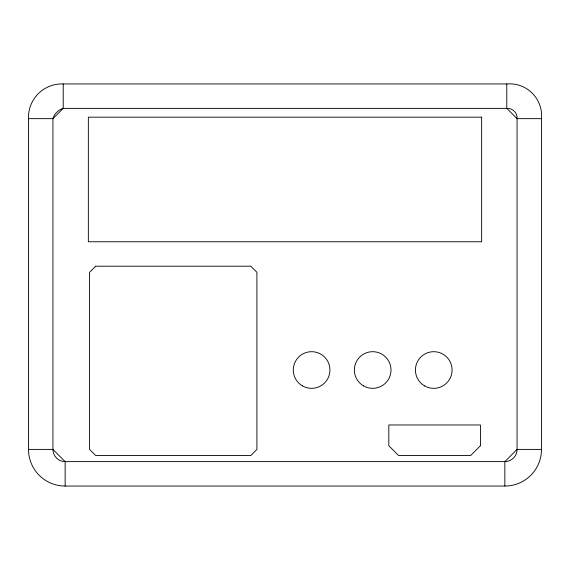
<?xml version="1.0" encoding="UTF-8"?>
<svg xmlns="http://www.w3.org/2000/svg" width="570" height="570" viewBox="0 0 570 570"><rect width="100%" height="100%" fill="white"/><g stroke="black" fill="none" stroke-linecap="round" stroke-linejoin="round"><path stroke-width="0.85" d="M63.206 83.947L506.794 83.947A32.02 32.02 0 0 1 541.5 118.653L541.5 449.409A36.644 36.644 0 0 1 504.856 486.053L65.144 486.053A36.644 36.644 0 0 1 28.5 449.409L28.5 118.653A33.423 33.423 0 0 1 63.206 83.947L63.206 108.378L52.932 118.653L52.932 449.409A12.212 12.205 45 0 0 65.144 461.622L504.856 461.622A12.212 12.177 -45 0 0 517.068 449.409L517.068 118.653L506.794 108.378L63.206 108.378A9.897 5.579 -45 0 0 52.932 118.653L28.5 118.653M541.5 118.653L517.068 118.653A9.483 9.284 45 0 0 506.794 108.378L506.794 83.947M28.5 449.409L52.932 449.409L65.144 461.622L65.144 486.053M541.5 449.409L517.068 449.409L504.856 461.622L504.856 486.053M95.682 266.197L89.568 272.303L89.568 449.409L95.682 455.516L250.8 455.516L256.906 449.409L256.906 272.303L250.8 266.197L95.682 266.197M480.432 445.747L470.656 455.516L398.594 455.516L388.818 445.747L388.818 424.978L480.432 424.978L480.432 445.747M481.65 117.178L88.35 117.178L88.35 241.766L481.65 241.766L481.65 117.178M302.449 385.883A18.318 18.318 0 0 0 329.937 370.016A18.318 18.318 0 0 0 302.449 354.148A18.318 18.318 0 0 0 302.449 385.883M424.593 385.883A18.318 18.318 0 0 0 452.074 370.016A18.318 18.318 0 0 0 424.593 354.148A18.318 18.318 0 0 0 424.593 385.883M363.525 385.883A18.318 18.318 0 0 0 391.006 370.016A18.318 18.318 0 0 0 363.525 354.148A18.318 18.318 0 0 0 363.525 385.883"/></g></svg>
